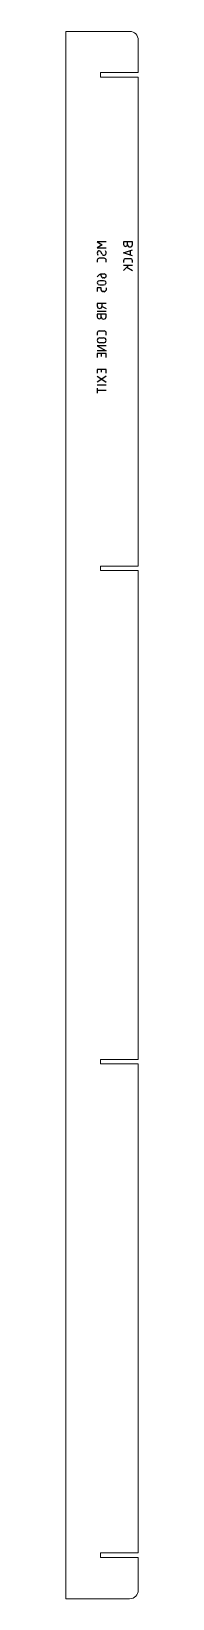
# Model space of a CAD drawing. Header units: millimetres. Extents: x 0 to 50, y 1 to 1081.
import ezdxf

# ---------------------------------------------------------------- set-up
doc = ezdxf.new("R2010")
doc.units = ezdxf.units.MM
doc.layers.add('IV_MARK_SURFACE_BACK', color=91, linetype='Continuous', lineweight=25)
doc.layers.add('IV_OUTER_PROFILE', color=7, linetype='Continuous', lineweight=5)

msp = doc.modelspace()

# ---------------------------------------------------------------- linework, layer by layer
at = {"layer": 'IV_MARK_SURFACE_BACK'}
for p, q in [((27.8, 936.1), (21.7, 936.1)), ((21.7, 936.1), (25.1, 934.1)), ((25.1, 934.1), (21.7, 932)), ((21.7, 932), (27.8, 932)), ((25.1, 927.6), (24.1, 929.3)), ((42.6, 936.1), (39.9, 936.1)), ((39.9, 936.1), (39.9, 934.4)), ((39.9, 928.6), (46, 930.7)), ((46, 936.1), (42.6, 936.1)), ((42.6, 934.4), (42.6, 936.1)), ((44.3, 930), (44.3, 927.3)), ((46, 934.4), (46, 936.1)), ((21.7, 923.5), (21.7, 922.2)), ((26.5, 924.9), (23.1, 924.9)), ((27.8, 922.2), (27.8, 923.5)), ((46, 926.6), (39.9, 928.6)), ((39.9, 923.2), (39.9, 921.9)), ((43.2, 919.8), (39.9, 919.8)), ((39.9, 916.4), (42.2, 918.8)), ((44.6, 924.6), (41.2, 924.6)), ((42.2, 918.8), (43.2, 919.8)), ((42.2, 918.8), (46, 916.4)), ((46, 919.8), (43.2, 919.8)), ((46, 921.9), (46, 923.2)), ((24.4, 912.7), (24.4, 913.7)), ((25.1, 914.1), (26.5, 914.1)), ((26.5, 911.3), (25.8, 911.3)), ((24.4, 904.6), (21.7, 904.6)), ((21.7, 904.6), (21.7, 901.9)), ((24.4, 902.9), (24.4, 904.6)), ((26.5, 901.9), (25.8, 901.9)), ((27.8, 904.6), (27.8, 902.9)), ((25.1, 893.7), (21.7, 893.7)), ((21.7, 893.7), (21.7, 892)), ((27.8, 888.3), (21.7, 888.3)), ((24.4, 886.3), (21.7, 886.3)), ((21.7, 886.3), (21.7, 884.6)), ((27.8, 886.3), (24.4, 886.3)), ((24.4, 884.6), (24.4, 886.3)), ((25.1, 892), (25.1, 893.7)), ((27.8, 893.7), (25.1, 893.7)), ((25.1, 891.7), (27.8, 890.3)), ((27.8, 884.6), (27.8, 886.3)), ((21.7, 873.4), (21.7, 872)), ((27.8, 864.6), (21.7, 864.6)), ((21.7, 864.6), (27.8, 861.2)), ((26.5, 874.7), (23.1, 874.7)), ((23.4, 870), (26.1, 870)), ((26.1, 866.6), (23.4, 866.6)), ((27.8, 872), (27.8, 873.4)), ((27.8, 861.2), (21.7, 861.2)), ((24.4, 859.2), (21.7, 859.2)), ((21.7, 859.2), (21.7, 856.4)), ((27.8, 859.2), (24.4, 859.2)), ((24.4, 859.2), (24.4, 857.1)), ((27.8, 856.4), (27.8, 859.2)), ((24.4, 848.3), (21.7, 848.3)), ((21.7, 848.3), (21.7, 845.6)), ((21.7, 843.6), (24.8, 841.5)), ((27.8, 848.3), (24.4, 848.3)), ((24.4, 848.3), (24.4, 846.3)), ((27.8, 843.6), (24.8, 841.5)), ((27.8, 845.6), (27.8, 848.3)), ((24.8, 841.5), (21.7, 839.5)), ((27.8, 837.5), (21.7, 837.5)), ((21.7, 835.4), (21.7, 833.7)), ((27.8, 833.7), (21.7, 833.7)), ((21.7, 833.7), (21.7, 832)), ((24.8, 841.5), (27.8, 839.5))]:
    msp.add_line(p, q, dxfattribs=at)
for centre, radius, start, end in [((24.6, 928.3), 2.86, 151.7153, 208.2847), ((22.9, 928.6), 1.35, 30.7016, 130.3737), ((25.6, 928.7), 2.28, 349.0373, 33.5826), ((41.2, 934.4), 1.36, 180, 360), ((44.3, 934.4), 1.69, 180, 360), ((23.1, 923.5), 1.36, 90, 180), ((26.4, 928.4), 1.46, 210.441, 357.6315), ((26.5, 923.5), 1.36, 360, 90), ((41.2, 923.2), 1.36, 90, 180), ((44.6, 923.2), 1.36, 360, 90), ((24.9, 910.5), 3.52, 86.8217, 155.1058), ((22.8, 908), 1.1, 112.4119, 247.5881), ((24.8, 900.8), 8.54, 73.8661, 106.1339), ((25.8, 912.7), 1.36, 180, 270), ((26.5, 912.7), 1.36, 270, 90), ((26.7, 908), 1.1, 293.0373, 66.9627), ((24.8, 915.1), 8.54, 253.8661, 286.1339), ((25.8, 903.3), 1.45, 197.3463, 268.9139), ((26.4, 903.3), 1.45, 271.0861, 342.6537), ((23.4, 892), 1.69, 180, 360), ((23.1, 884.6), 1.36, 180, 360), ((26.1, 884.6), 1.69, 180, 360), ((23.1, 873.4), 1.36, 90, 180), ((23.4, 868.3), 1.69, 90, 270), ((26.1, 868.3), 1.69, 270, 90), ((26.5, 873.4), 1.36, 360, 90)]:
    msp.add_arc(centre, radius, start, end, dxfattribs=at)
at = {"layer": 'IV_OUTER_PROFILE'}
for p, q in [((0, 1081.2), (44, 1081.2)), ((0, 1.2), (0, 1081.2)), ((50, 1075.2), (50, 1052.8)), ((24, 1049.7), (24, 1052.8)), ((24, 1052.8), (50, 1052.8)), ((50, 1049.7), (24, 1049.7)), ((50, 1049.7), (50, 712.8)), ((24, 709.7), (24, 712.8)), ((24, 712.8), (50, 712.8)), ((50, 709.7), (24, 709.7)), ((50, 709.7), (50, 372.8)), ((24, 369.7), (24, 372.8)), ((24, 372.8), (50, 372.8)), ((50, 369.7), (24, 369.7)), ((50, 369.7), (50, 32.8)), ((24, 29.7), (24, 32.8)), ((24, 32.8), (50, 32.8)), ((50, 29.7), (24, 29.7)), ((50, 29.7), (50, 7.2)), ((44, 1.2), (0, 1.2))]:
    msp.add_line(p, q, dxfattribs=at)
for centre, start, end in [((44, 1075.2), 0, 90), ((44, 7.2), 270, 0)]:
    msp.add_arc(centre, 6, start, end, dxfattribs=at)

doc.saveas('drawing.dxf')
